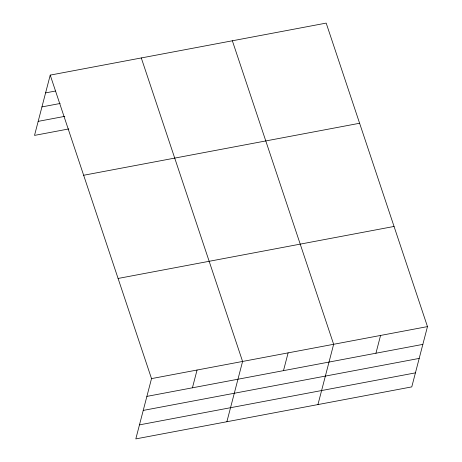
<?xml version="1.0" encoding="UTF-8"?>
<svg xmlns="http://www.w3.org/2000/svg" width="462" height="462" viewBox="0 0 462 462"><rect width="100%" height="100%" fill="white"/><g stroke="black" fill="none" stroke-linecap="round" stroke-linejoin="round"><path stroke-width="0.69" d="M50.225 75.11L151.519 378.615L135.816 438.9L411.775 386.89L427.477 326.605L326.184 23.1L50.225 75.11L34.523 135.395L68.844 128.927M192.423 387.809L197.055 370.033M226.882 421.737L242.585 361.451L141.291 57.946M283.489 370.645L288.121 352.87M317.948 404.573L333.651 344.288L232.357 40.783M375.935 353.222L380.567 335.447M45.594 92.885L55.4 91.037M41.938 106.913L60.152 103.482M38.173 121.367L64.796 116.349M83.651 175.265L359.615 123.256M118.093 278.459L394.051 226.449M151.519 378.615L427.477 326.605M146.887 396.39L422.851 344.381M143.232 410.418L419.196 358.408M139.466 424.873L415.43 372.863"/></g></svg>
